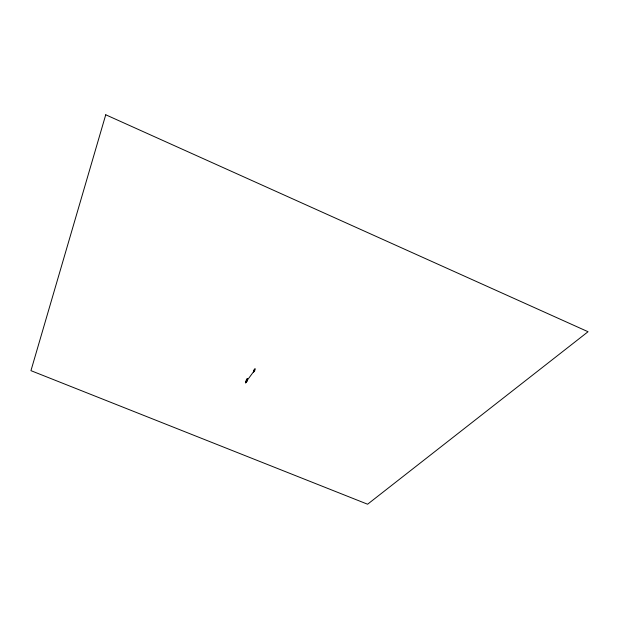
<?xml version="1.0" encoding="UTF-8"?>
<svg xmlns="http://www.w3.org/2000/svg" width="619" height="619" viewBox="0 0 619 619"><rect width="100%" height="100%" fill="white"/><g stroke="black" fill="none" stroke-linecap="round" stroke-linejoin="round"><path stroke-width="0.93" d="M254.657 370.742L254.262 370.58L253.349 371.926L254.657 370.742L255.214 368.893M254.045 369.806L253.395 371.949L245.464 382.697L246.726 381.567L247.283 379.726M254.038 370.177L253.496 371.988L254.463 370.657M253.643 372.05L254.192 370.239M253.891 371.802L254.819 368.731M245.464 382.697L246.292 379.965M245.851 382.859L247.027 378.967M246.246 381.706L247.275 378.689M247.283 378.828L246.726 381.567M247.422 378.743L246.54 381.822M245.658 382.774L246.579 381.505M105.741 114.778L30.95 370.657L367.601 504.222L588.05 331.73L105.741 114.778"/></g></svg>
